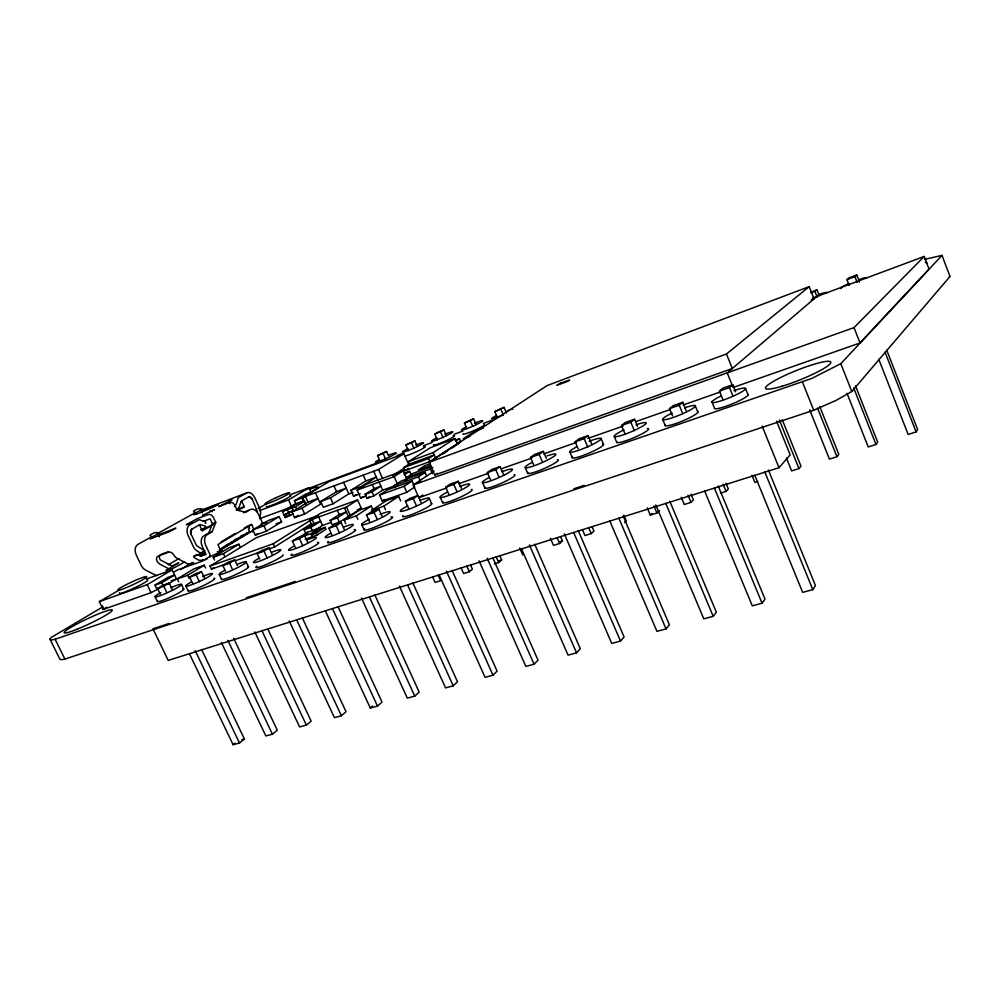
<?xml version="1.0" encoding="UTF-8"?>
<svg xmlns="http://www.w3.org/2000/svg" width="1000" height="1000" viewBox="0 0 1000 1000"><rect width="100%" height="100%" fill="white"/><g stroke="black" fill="none" stroke-linecap="round" stroke-linejoin="round"><path stroke-width="1.5" d="M257.488 512.013L252.3 499.175A3.75 2.4 68.4 0 0 248.625 496.975L241.163 501.2L239.65 505.763A4.562 2.3 -49.2 0 1 236.4 510.012M201.137 529.475L204.488 528.237A4.787 1.688 -0.9 0 0 204.45 525.837L199.925 524.575L191.713 529.237A3.962 2.688 68.5 0 0 191.05 534.15L196.625 545.7L204.6 550.8L200 554.062L193.85 556.325L194.062 557.537L197.875 559.7A8.612 5.85 69.3 0 0 202.537 559.812M204.6 550.8L200 554.062M209.675 557.225A4.737 3.562 57.2 0 0 209.45 553.275L205.75 545.45A8.65 5.812 69.1 0 1 207.125 534.663L212.138 531.75L215.775 522.487L213.463 517.55A4.688 3.562 58.3 0 0 208.113 514.587L196.975 518.787L186.262 524.788L190.65 522.938A3.137 2.125 68.2 0 1 191.962 522.85M205.162 553.413L200.463 556.325L206.05 554.5L202.35 546.688A8.637 5.812 69.1 0 1 203.738 535.913L208.762 533L212.413 523.737L215.775 522.487M259.5 518.162L260.587 513.837A8.238 5.275 68.8 0 0 259.475 507.812L254.8 497.75A8.25 5.288 68.4 0 0 246.725 492.9L202.138 509.862M119.438 592.775L119.675 593.538A15.613 1.487 -25 0 0 130.4 589.725L137.988 586.175A16.475 1.575 -25 0 0 147.8 580.388L147.425 579.688M754.712 475.138L802.663 592.362L812.8 589.65L815.462 585.588L768.413 470.037M878.75 359.2L908.138 434.438L916.125 431.938L917.663 429.588L886.737 350.125M704.638 491.012L752.312 605.837L762.075 603.225L765.013 599.138L718.213 485.962M847.05 393.387L868.213 446.925L875.987 444.5L877.688 442.125L855.475 385.763M655.775 504.862L703.775 618.825L713.188 616.3L716.363 612.212L669.85 501.35M809.688 409.837L829.4 459.075L836.95 456.712L838.812 454.312L819.775 406.587M609.85 521.05L656.938 631.35L666.025 628.913L669.412 624.825L623.2 516.15M786.438 458.05L791.625 470.887L798.975 468.587L800.987 466.163L782.288 419.837M50 639.237L59.7 658.838A41.95 4.825 -25.5 0 0 64.925 659.087L813.725 410.238L835.987 400.425L851.8 391.512L950 276.45L942 255.375L924.562 259.4M169.275 623.4L152.963 628.825L168.212 660.4L779.013 467.713L790.188 454.837L776.587 421.2M564.325 533.825L611.737 643.438L620.513 641.087L624.1 637L578.175 530.425M521.575 548.975L568.062 655.125L576.55 652.85L580.325 648.763L534.738 544.263M720.487 493.15L726.062 491.4L728.337 488.95L725.975 483.225M816.825 296.5L727.2 372.887L733.15 387.463L860.025 342.962L929.038 269.125L924.2 256.45L812.438 298.137M102.775 606.85L51.363 637.388A42.05 4.288 -25.3 0 0 55.113 639.25L811.712 378.475L840.812 363.675L942 255.375M479.075 560.837L525.862 666.413L534.062 664.225L538.013 660.138L492.738 557.587M681.25 497.312L684.237 504.487L691.025 502.362L693.438 499.888L691.038 494.162M421.05 502.525L413.225 484.963L854.013 327.612L924.2 256.45M439.212 575.087L485.05 677.325L492.975 675.212L497.1 671.137L452.125 570.475M647.25 507.912L650.288 515.112L656.912 513.038L659.425 510.55M650.288 515.112L651.988 513.45M399.4 586.062L445.562 687.887L453.225 685.837L457.5 681.775L412.85 582.938M624.525 522.612L626.275 520.938L623.862 515.275M361.5 598.075L407.325 698.125L414.762 696.137L419.162 692.075L374.85 595M582.5 529.862L584.95 535.55L591.237 533.587L593.962 531.075L592.137 526.812M325.45 611.1L370.3 708.025L377.5 706.1L382.025 702.062L338.038 606.675M550.388 538.25L553.488 545.4L559.625 543.475L562.45 540.95L560.6 536.675M370.3 708.025L372.575 706M722.95 399.7L719.438 391.112L729.488 387.587L732.738 384.712L735.65 391.85M849.175 285.338L846.95 279.625L854.9 276.637L856.762 274.988L859.538 282.125M719.438 391.112L722.75 388.225L732.738 384.712M846.95 279.625L848.838 277.962L856.762 274.988M289.237 620.95L334.412 717.625L341.388 715.763L346.037 711.725L302.387 618M254.775 631.862L299.613 726.938L306.388 725.125L311.137 721.1L267.825 628.975M494.325 563.913L498.7 562.537L501.7 560L499.837 555.75M672.537 415.812L669.55 408.638L679.225 405.238L682.738 402.3L686.287 410.887M811.1 293.062L816.988 289.913L819.275 295.712M669.55 408.638L673.112 405.688L682.738 402.3M221.363 642.45L265.863 735.962L272.438 734.2L277.288 730.2L233.65 638.225M461.1 567.812L463.638 573.513L469.338 571.725L472.425 569.175L470.525 564.913M726.45 354.012L732.35 368.5L434.762 475.012L429.113 462.275L726.45 354.012L809.2 286.625L814.038 298.875L811.125 299.962M189.613 654.112L233.113 744.725L239.488 743.012L244.425 739.038L201.8 649.938M233.113 744.725L235.1 743.125M625.138 434.15L621.5 425.513L630.825 422.238L634.562 419.25L637.575 426.438M621.5 425.513L625.288 422.512L634.562 419.25M578.188 448.837L575.175 441.775L584.163 438.625L588.112 435.588L591.712 444.05M575.175 441.775L579.175 438.738L588.112 435.588M533.562 464.562L530.5 457.475L539.163 454.425L543.312 451.362L546.362 458.438M530.5 457.475L534.675 454.4L543.312 451.362M490.487 479.762L487.362 472.625L495.737 469.675L500.062 466.575L503.787 475.125M487.362 472.625L491.725 469.513L500.062 466.575M448.812 494.263L445.7 487.25L453.787 484.412L458.288 481.275L461.375 488.275M445.7 487.25L450.225 484.113L458.288 481.275M422.738 495.062L418.913 497.688L446.812 487.9M405.45 501.388L413.263 498.638L417.912 495.475L410.112 498.225L405.45 501.388L408.612 508.45M434.762 475.012L437.337 473.288M369.663 522L366.512 515.062L374.075 512.4L378.862 509.212L382.075 516.325M372.575 512.812L371.525 510.487L383.925 506.125L398.612 496.325L400.675 500.925M414.263 485.775L412.137 481L387.738 489.762L379.562 495.075L382.25 501.037L406.812 492.312L414.8 486.975M413.225 484.963L434.025 471.138M203.125 560.062L202.475 560.562L206.925 559.163M371.525 510.487L386.337 500.675L398.612 496.325M366.512 515.062L371.325 511.863L378.862 509.212M379.562 495.075L404.113 486.287L412.137 481M395.262 487.887L394.212 485.538L418.5 476.812L425.1 472.45L426.675 475.988M431.075 466.85L412.762 473.475L406.225 477.725L430.275 469.038L432.85 467.35M382.25 501.037L384.575 499.5M345.737 523.575L344.162 520.138L356.275 515.862L371.262 506.025L372.8 509.425M330.175 520.4L337.362 517.85L346.362 512.038L339.225 514.587L330.175 520.4L332.137 524.688L339.325 522.15L361.388 508.375L357.562 499.95L320.938 513.1L309.575 520.25L312.137 525.837M404.275 480.5L406.875 478.8M344.162 520.138L359.275 510.275L371.262 506.025M332.062 535.288L328.85 528.288L336.175 525.712L341.075 522.513L344.275 529.5M403.638 467.663L428.638 458.525L434.225 454.913L409.338 464.038L403.638 467.663L404.975 470.662L429.988 461.55L460.75 441.562L459.475 438.638L455.163 440.225M305.188 539.175L317.062 535.05L326.05 529.212L325.188 527.312L320.312 529.025L311.375 534.8L316.188 533.138L325.188 527.312M429.113 462.275L547.137 385.575L809.2 286.625M394.212 485.538L400.95 481.163L425.1 472.45M431.475 461.3L436.413 458.088M442.362 454.212L447.163 451.1M451.85 448.05L458.713 443.587M328.85 528.288L333.787 525.075L341.075 522.513M365.112 494.312L372 491.825L380.887 486.125L374.038 488.6L365.112 494.312L366.938 498.363L369.487 496.712M455.925 440.925L459.475 438.638M404.1 474.837L409.588 471.3L411.362 475.275M366.938 498.363L373.837 495.887L382.688 490.15L396.413 485.225M314.012 530.887L322.525 525.413L331.125 522.375M299.562 537.625L310.85 533.663L319.788 527.9L320.312 529.025M299.275 537.55L305.413 534.275M404.975 470.662L408.387 468.475M409.338 464.038L408.3 461.712L433.188 452.562L454.925 438.625L457.225 443.862M295.663 548.162L292.387 541.087L299.475 538.6L304.5 535.375L307.762 542.438M497.287 417.275L494.85 411.662L504.038 407.388L506.463 412.987M292.387 541.087L297.438 537.863L304.5 535.375M494.85 411.662L504.038 407.388M309.575 520.25L346.475 507.05L357.562 499.95M299.438 537.3L307.162 532.362L319.788 527.9M407.262 480.037L403.288 470.775L366.475 484.2L357.088 490.087L360.7 498.062L363.038 496.562M357.088 490.087L394.15 476.625L403.288 470.775M304.15 529.788L310.837 527.425L320.6 521.213L313.95 523.575L304.15 529.788L306.112 534.025M392.612 475.575L403.938 468.35M268.812 548.987L274.7 546.912L311.6 523.538M259.675 559.05L257.075 553.488L263.938 551.087L269.075 547.837L272.312 554.775M466.875 428.6L464.45 423.062L473.575 418.825L476.075 424.55M350.863 490.288L361.45 486.438L376.312 477.113L365.838 480.938L350.863 490.288L353.537 496.2L356.025 494.625M408.3 461.712L430.475 447.675L454.925 438.625M257.075 553.488L262.238 550.25L269.075 547.837M464.45 423.062L473.575 418.825M210.012 566.087L273.238 543.763L318.125 515.513L256.537 537.587L210.012 566.087L211.462 569.138L229.112 562.938M320.662 501.463L330.387 497.912L346.213 488.125L336.587 491.65L320.662 501.463L323.338 507.287L333.062 503.775L348.825 493.888L353.038 492.362M225.512 571.125L222.862 565.513L228.113 562.25L234.75 559.925L237.387 565.538M437.3 439.837L434.8 434.188L438.1 432.137L443.862 429.975L446.35 435.625M305.812 504.562L302.562 497.488L378.525 469.475L403.875 453.75L408.963 465.15M222.862 565.513L229.513 563.175L234.75 559.925M434.8 434.188L443.862 429.975M291.913 511.9L302.013 508.212L318 498.45L308 502.113L291.913 511.9L294.562 517.65L304.675 513.987L320.6 504.137L315.4 492.762M294.562 517.65L298.263 515.363M211.462 569.138L214.112 567.5M192.975 584.075L189.688 577.163L196.137 574.9L201.462 571.638L204.737 578.538M408.35 450.613L405.875 445.037L414.875 440.863L417.35 446.438M189.688 577.163L195.025 573.9L201.462 571.638M304.075 500.75L294.637 504.212L282.538 511.5L285.325 517.537L293.35 513.812M405.875 445.037L414.875 440.863M266.425 531.138L281.6 521.85L279.175 516.625L268.188 520.625L252.875 529.85L255.338 535.125L266.425 531.138L263.95 525.825L279.175 516.625M293.25 510.588L284.137 514.963L293.25 510.588L292.075 508.013M178.637 581.75L177.288 578.938L187.7 575.275L204.25 565.2L205.575 567.987M214.475 560.013L213.188 557.288L223.412 553.638L238.875 544.225L240.15 546.938M255.338 535.125L257.875 533.575M285.325 517.537L288.6 515.538M177.288 578.938L193.925 568.862L204.25 565.2M213.188 557.288L228.725 547.875L238.875 544.225M160.2 594.062L157.513 588.462L162.938 585.188L169.175 582.987L172.525 589.975M380.1 461.138L377.625 455.625L386.575 451.488L388.488 455.763M118.05 590.7L99.338 601.625L103.15 609.45L151.037 592.675L159.575 588.2M157.513 588.462L163.775 586.263L169.175 582.987M377.625 455.625L386.575 451.488M167.475 584.438L176.525 578.962L172.062 569.875L146.237 579.1M282.538 511.5L295.55 506.737L304.9 501.087M219.587 549.625L249.6 531.562L248.412 529.038L249.562 528.35L248.325 525.688L244.425 528.013M292.85 506.238L295 504.95M252.438 530.788L219.387 550.725A8.625 0.85 -24.7 0 1 220.588 551.5A8.625 0.85 -24.7 0 1 209.55 556.663L201.95 561.25L177.7 569.888A9.613 0.938 -24.9 0 1 173.975 571.9M264.387 523.587L266.975 522.025M204.213 553.375L200 555.8L197.55 554.538M180.4 569.625L190.6 563.525M154.987 585.15L167.975 577.375L174.638 575.013L161.688 582.788L154.987 585.15L156.9 589.138M193.525 562.587L191.713 563.675A8.562 5.875 69.2 0 1 187.037 563.575L177.325 558.425A8.625 5.95 68.8 0 1 173.975 555.225L172.975 553.888A4.725 3.5 57.6 0 0 168.512 552.238L158.363 555.962A4.713 3.475 57.6 0 0 156.6 559.862L157.188 561.337A8.55 5.987 68.8 0 0 160.55 564.5L169.062 568.938M302.562 497.488L329.275 481.475L403.875 453.75M294.462 500.812L302.075 498L313.188 491.337L305.625 494.137L294.462 500.812L296.075 504.3L302.425 501.962M193.85 556.325L196.488 554.75M99.338 601.625L147.188 584.663L172.062 569.875M221.038 541.925L235.325 533.425M252.438 531.938A4.537 3.5 57.4 0 0 252.913 527.2L251.637 524.475L217.925 544.575L219.25 547.4A4.7 3.55 57.3 0 1 217.862 552.825M103.15 609.45L106.9 607.225M184.462 561.8C181.825 563.812 167.8 571.712 166.012 570.413L178.725 562.812L173 565.487A3.862 2.688 69.2 0 1 170.863 565.45L161.15 560.35A3.887 2.725 68.8 0 1 160.175 559.6L159.462 558.2A4.7 3.462 57.7 0 1 161.225 554.312L168.475 551.663M259.438 510.65L288.538 499.875L308.9 487.8L310.788 491.925M168.25 564.837L179.013 558.525M258.075 508.65L265.9 504.075M194.175 514.362L193.612 514.75L196.688 513.725C188.988 517.463 216.462 506.112 218.475 504.375L200.987 511.025M243.55 512.825L247.05 510.8A8.275 5.337 69 0 1 248.65 510.337M203.4 521.325L210.1 518.812L212.913 524.788L202.3 530.875L199.462 524.837M237.987 510.387L244.3 506.763L241.6 500.962M200.888 530.062L212.913 524.788M246.725 492.9L238.713 497.4A3.025 1.95 68.2 0 0 237.963 498.45L236.6 503.237A4.575 2.288 -49.2 0 1 234.412 506.637M230.275 501.362A3.013 1.963 68.2 0 1 231.038 500.325L232.013 499.775L218.663 506.662L229.662 502.488A4.588 3.525 58.5 0 1 234.925 505.375L237.188 510.2L245.712 512.263L250.35 509.575A8.287 5.337 69 0 1 258.463 514.35L261.925 521.8A4.5 3.475 57.5 0 1 262.087 525.588M150.15 537.625L137.9 544.388A8.5 6.037 68.1 0 0 136.275 555.025L141.275 565.45A8.488 6.025 68.7 0 0 145.425 569.975L155.188 574.975A8.438 5.95 69.1 0 0 156.85 575.55M156.95 533.862L195.025 512.812M159.238 533.062L157.975 532.725A3.162 1.25 -1.6 0 0 153.55 533.088L150.7 534.65A3.175 1.25 -1.7 0 0 151.337 536.388L152.613 536.737L159.238 533.062L159.325 536.8M202.188 509.3L200.963 508.988A3.025 1.15 -0.8 0 0 196.75 509.3L194.125 510.75A3.025 1.163 -0.8 0 0 194.838 512.362L196.075 512.688L202.188 509.3L202.237 512.913M152.7 537.337L150.188 538.862L169.312 531.775L175.888 528.112L158.025 534.837M191.225 563.212L193.137 562.4M810.575 292.325L816.988 289.913M236.4 509.725L244.3 506.763M290.2 494.75L308.9 487.8M376.662 463.113L309.45 488.113A33.688 2.988 -24.2 0 0 305.675 489.675M397.125 455.5L402.975 453.325M423.425 445.725L432.188 442.463M454.113 434.312L462.875 431.05M483.338 423.438L492.1 420.175M483.363 427.938L475.325 430.913L463.2 438.762L469.975 436.275M208.762 533L212.138 531.75M457.887 442.612L460.75 441.562M259.738 518.638L291.775 506.887L288.538 499.875M249.425 525.288L251.637 524.475M200.263 553.062L203.925 551.725M261.075 523.862L266.825 521.775M404.1 473.288L409.588 471.3M430.225 463.713L424.65 465.75L418.288 469.875L430.9 465.3M284.9 516.613L288.5 515.312M252.875 529.85L263.95 525.825M245.75 533.7L249.825 532.225M240.888 535.962L247.688 533.513M276.1 523.837L281.6 521.85M240.175 537.05L244.262 535.575M353.537 496.2L360.163 493.812M235.275 539.338L242.1 536.875M234.525 540.45L238.625 538.975M230.975 542.263L236.45 540.288M227.45 544.375L232.938 542.4M225.238 545.712L230.725 543.737M223.05 547.362L227.175 545.875M360.7 498.062L366.2 496.075M219.438 549.2L224.95 547.225M357.35 509.812L361.388 508.375M171.188 580.85L176.525 578.962M234.988 560.862L262.938 551.05M458.55 483.775L487.925 473.475M501.138 468.837L531.975 458.025M543.725 453.913L576.025 442.575M587.775 438.45L623.013 426.1M636.225 421.463L670 409.613M683.225 404.975L719.925 392.1M246.337 597.762L295.25 581.475M573.888 488.762L584.263 485.3M498.8 560.913L501.7 560M560 541.725L562.45 540.95M757.738 481.5L754.875 482.388L751.95 475.25M241.887 739.712L244.425 739.038M290 495.475L290.963 495.7A14.013 1.212 -24.3 0 1 283.562 500.075L277.15 503.05A13.288 1.15 -24.3 0 1 267.188 506.75L266.325 506.463M949.35 276.312L950 276.45M200.662 553.15L197.438 551.138A8.7 5.9 68.9 0 1 193.287 546.462L188.212 535.763A8.713 5.913 68.5 0 1 189.675 524.938L198.5 519.987A3.15 2.112 68.2 0 1 199.8 519.913L204.4 521.475A4.775 1.7 -0.9 0 1 205.3 523.438M55.113 639.25L64.925 659.087M101.988 605.612L103.25 608.2M195.25 650.725L239.488 743.012M163.775 586.263L166.462 591.875M161.688 582.788L162.963 585.45M155.087 596.763L157.387 601.538M147.188 584.663L151.037 592.675M181.45 584.362L183.725 589.138M227.862 640.4L272.438 734.2M196.137 574.9L199.438 581.825M187.7 575.275L189.225 578.45M185.85 586.062L188.162 590.925M223.412 553.638L224.713 556.375M219.237 574.462L221.575 579.4M262.137 631.15L306.388 725.125M229.513 563.175L232.175 568.812M228.738 501.025L230 503.738M246.088 561.8L248.4 566.725M273.238 543.763L274.7 546.912M296.812 620.175L341.388 715.763M263.938 551.087L267.2 558.05M287.337 509.75L288.512 512.312M288.888 513.237L290.075 515.812M332.575 608.85L377.5 706.1M299.475 538.6L302.75 545.7M305.387 496.45L308 502.113M302.075 498L303.688 501.5M312.025 519.375L313.95 523.575M316.188 533.138L317.062 535.05M302.013 508.212L304.675 513.987M310.837 527.425L312.8 531.675M310.85 533.663L312.25 536.7M295.55 506.737L296.737 509.312M307.162 532.362L307.675 533.475M369.513 597.163L414.762 696.137M336.175 525.712L339.375 532.737M318.663 517L322.525 525.413M346.475 507.05L350.363 515.575M344.425 507.788L348.312 516.3M333.975 485.9L336.587 491.65M337.287 510.337L339.225 514.587M330.387 497.912L333.062 503.775M337.362 517.85L339.325 522.15M343.587 482.362L348.825 493.888M361.662 524.425L364.062 529.7M356.275 515.862L357.85 519.325M383.925 506.125L385.5 509.625M372.225 484.588L374.038 488.6M372 491.825L373.837 495.887M363.212 475.112L365.838 480.938M407.65 585.087L453.225 685.837M374.075 512.4L377.225 519.362M432.575 576.812L435.1 582.438L440.662 580.7L438.137 575.062M378.525 469.475L382.625 478.587M379.075 482.1L382.688 490.15M373.675 471.25L377.9 480.613M446.438 571.175L492.975 675.212M413.263 498.638L416.438 505.725M404.113 486.287L406.812 492.312M394.15 476.625L397.788 484.725M383.137 453.562L385.613 459.087M466.838 566.112L469.338 571.725M411.512 442.925L414 448.512M429.288 498.35L431.688 503.725M418.5 476.812L420.613 481.55M433.188 452.562L435.562 457.925M428.638 458.525L429.988 461.55M430.275 469.038L432.362 473.725M440.163 497.113L442.587 502.587M496.2 556.862L498.7 562.537M440.575 432.025L443.088 437.688M487.2 558.25L534.062 664.225M453.787 484.412L456.9 491.438M482.438 482.413L484.888 487.987M529.375 544.9L576.55 652.85M495.737 469.675L498.787 476.662M470.375 420.85L472.8 426.388M519.712 547.95L522.812 555M557.137 537.75L559.625 543.475M500.925 409.387L503.363 415.012M525.2 467.525L527.663 473.212M573.65 532.5L620.513 641.087M539.163 454.425L542.238 461.55M588.787 527.875L591.237 533.587M569.85 452L572.337 457.8M618.862 518.162L666.025 628.913M584.163 438.625L587.788 447.125M601.013 438.425L603.475 444.237M653.913 505.95L656.912 513.038M614.3 436.538L616.788 442.45M665.738 503.325L713.188 616.3M630.825 422.238L634.375 430.7M688.025 495.175L691.025 502.362M662.825 419.65L665.337 425.688M714.362 487.95L762.075 603.225M679.225 405.238L682.212 412.438M695.163 405.575L697.9 412.225M723.1 484.225L726.062 491.4M711.938 401.875L714.45 408.013A18.162 2.6 -22.3 0 0 732.613 403.738A18.162 2.6 -22.3 0 0 747.688 394.288M764.8 471.95L812.8 589.65M729.488 387.587L733 396.2M762.125 426.125L779.013 467.713M745.575 388.675L748.088 394.862M779.338 419.95L798.975 468.587M802.537 382.262L813.725 410.238M817.55 408.113L836.95 456.712M853.65 387.887L875.987 444.5M814.963 291.613L817.2 297.25M840.812 363.675L851.8 391.512M854.013 327.612L860.025 342.962M885.037 352.113L916.125 431.938M854.9 276.637L857.138 282.375M152.613 536.737L152.637 538.038M196.075 512.688L196.088 513.95M309.962 489.237A21.062 1.863 -24.2 0 1 311.3 491.887M925.3 262.275A27.637 2.9 -21.8 0 1 926.325 263.488M191.05 534.15A11.113 7.512 68.7 0 1 191.713 529.237M204.137 515.388A3.088 2.338 58.4 0 0 202.587 515.35L214.55 509.663L209.938 511.238A3.062 2.325 58.5 0 1 212.25 511.7M248.625 496.975A10.575 6.8 68.6 0 1 252.3 499.175M218.625 551.938A1.55 1.175 57.2 0 1 217.4 551.65M818.35 294.688A13.762 1.388 -22.2 0 1 826.475 293.188M859.775 279.262A14.05 1.412 -22.1 0 1 866.388 278.3M841.162 288.5A14.05 1.412 -22.1 0 1 848.85 283.562M423.862 446.725A11.463 1.075 -23.8 0 1 418.638 450.688A11.463 1.075 -23.8 0 1 404.562 456.025M415.838 445.05A11.463 1.037 -23.8 0 1 422.025 444.025A11.463 1.037 -23.8 0 1 405.475 451.475A11.463 1.037 -23.8 0 1 407.925 448.612M484.075 424.588A11.738 1.125 -23.6 0 1 474.113 430.487A11.738 1.125 -23.6 0 1 463.338 433.625M474.5 423.15A11.738 1.1 -23.6 0 1 481.5 421.838A11.738 1.1 -23.6 0 1 464.625 429.438A11.738 1.1 -23.6 0 1 466.425 426.788M453.075 435.875A11.587 1.1 -23.7 0 1 445.438 441A11.587 1.1 -23.7 0 1 433.7 444.613M444.875 434.212A11.6 1.062 -23.7 0 1 451.45 433.05A11.6 1.062 -23.7 0 1 434.75 440.575A11.6 1.062 -23.7 0 1 436.875 437.812M388.938 455.1A11.338 1.013 -23.9 0 1 395.188 453.913A11.338 1.013 -23.9 0 1 379.688 461.112A11.338 1.013 -23.9 0 1 378.888 459.762M503.038 415A11.887 1.125 -23.5 0 1 492.1 418.862A11.887 1.125 -23.5 0 1 496.6 415.525M507.413 410.8A11.887 1.125 -23.5 0 1 509.75 409.975M511.6 409.425A11.887 1.125 -23.5 0 1 512.837 409.175M684.55 407.887A17.75 2.45 -22.6 0 1 692.5 408.65A17.75 2.45 -22.6 0 1 666.45 419.45A17.75 2.45 -22.6 0 1 672.125 413.038M647.325 428.462A17.35 2.438 -22.9 0 1 634.95 437.238A17.35 2.438 -22.9 0 1 616.788 441.763M697.65 411.613A17.738 2.525 -22.6 0 1 682.275 421.087A17.738 2.525 -22.6 0 1 665.188 425.037M589.113 441.287A17.025 2.288 -23.1 0 1 599.425 440.525A17.025 2.288 -23.1 0 1 575.262 451.375A17.025 2.288 -23.1 0 1 576.25 447.062M602.463 444.012A17.012 2.362 -23.1 0 1 589.663 452.85A17.012 2.362 -23.1 0 1 572.463 457.075M514.2 474.6A16.387 2.2 -23.6 0 1 500.65 483.55A16.387 2.2 -23.6 0 1 485.25 487.212M501.9 471.763A16.4 2.138 -23.6 0 1 510.438 471.512A16.4 2.138 -23.6 0 1 487 482.038A16.4 2.138 -23.6 0 1 489.412 477.362M733.863 390.65A18.175 2.525 -22.3 0 1 742.9 391.112A18.175 2.525 -22.3 0 1 716.225 402.15A18.175 2.525 -22.3 0 1 721.15 395.925M547.062 455.938A16.7 2.212 -23.4 0 1 553.013 456.987A16.7 2.212 -23.4 0 1 529.538 467.212A16.7 2.212 -23.4 0 1 531.9 462.537M317.425 542.413A15.225 1.85 -24.6 0 1 305.425 550.688A15.225 1.85 -24.6 0 1 291.913 554.012M182.987 589.025A14.562 1.613 -25.1 0 1 171.562 596.65A14.562 1.613 -25.1 0 1 157.613 600.975M213.912 578.3A14.712 1.663 -25 0 1 202.763 585.887A14.712 1.663 -25 0 1 188.312 590.375M202.488 576.575A14.712 1.613 -24.9 0 1 210.963 575.237A14.712 1.613 -24.9 0 1 190.325 585.188A14.712 1.613 -24.9 0 1 191.462 581.888M282.975 554.738A15.037 1.787 -24.7 0 1 267.875 563.812A15.037 1.787 -24.7 0 1 256.788 566.15M272.162 552.087A15.05 1.725 -24.7 0 1 278.762 551.875A15.05 1.725 -24.7 0 1 257.962 561.688A15.05 1.725 -24.7 0 1 258.712 558.438M459.7 486.512A16.125 2.062 -23.8 0 1 467.413 486.5A16.125 2.062 -23.8 0 1 444.325 496.863A16.125 2.062 -23.8 0 1 447.4 492.025M471.5 489.4A16.113 2.125 -23.8 0 1 457.625 498.387A16.113 2.125 -23.8 0 1 443.062 501.788M247.488 566.663A14.875 1.725 -24.8 0 1 236.625 574.212A14.875 1.725 -24.8 0 1 221.637 578.875M390.9 516.938A15.637 1.975 -24.2 0 1 379.637 525.087A15.637 1.975 -24.2 0 1 364.725 528.85M354.162 529.675A15.425 1.913 -24.4 0 1 342.525 537.888A15.425 1.913 -24.4 0 1 328.312 541.425M237.963 564.038A14.875 1.675 -24.8 0 1 244 563.987A14.875 1.675 -24.8 0 1 223.4 573.7A14.875 1.675 -24.8 0 1 224.638 570.325M170.738 587.75A14.575 1.562 -25 0 1 180.175 585.85A14.575 1.562 -25 0 1 159.613 595.862A14.575 1.562 -25 0 1 160.9 592.537M636.087 424.825A17.363 2.362 -22.9 0 1 643.012 425.887A17.363 2.362 -22.9 0 1 617.562 436.438A17.363 2.362 -22.9 0 1 623.95 429.862M557.375 459.637A16.688 2.275 -23.4 0 1 544.188 468.537A16.688 2.275 -23.4 0 1 527.913 472.463M431.2 503.363A15.862 2.05 -24 0 1 417.025 512.388A15.862 2.05 -24 0 1 403.237 515.538M380.15 514.35A15.65 1.925 -24.2 0 1 388.013 514.012A15.65 1.925 -24.2 0 1 365.412 524.3A15.65 1.925 -24.2 0 1 369.35 519.263M307.312 539.812A15.237 1.787 -24.5 0 1 314.5 539.412A15.237 1.787 -24.5 0 1 293.512 549.35A15.237 1.787 -24.5 0 1 293.738 546.225M343.725 527.075A15.438 1.863 -24.4 0 1 351.562 526.5A15.438 1.863 -24.4 0 1 330.363 536.55A15.438 1.863 -24.4 0 1 330.025 533.575M419.85 500.438A15.875 1.988 -24 0 1 426.812 500.65A15.875 1.988 -24 0 1 404.062 510.85A15.875 1.988 -24 0 1 407.725 505.875M146.6 576.675L146.287 577.238A16.475 1.538 -24.9 0 1 136.463 583.013L128.863 586.562A15.625 1.45 -24.9 0 1 118.138 590.388L117.912 589.637A16.488 1.538 -24.9 0 1 127.825 583.862L135.275 580.388A15.613 1.45 -24.9 0 1 145.925 576.562L146.6 576.675M560.35 383.288L558.975 383.975A7.188 0.65 -23.3 0 0 556.85 385.363L567.487 381.388A7.175 0.65 -23.3 0 0 569.587 380L560.35 383.288M275.637 497.875L272.538 499.35A14.025 1.188 -24.3 0 0 265.05 503.713L265.9 503.988A13.288 1.125 -24.3 0 0 275.875 500.275L282.288 497.3A14.013 1.188 -24.3 0 0 289.688 492.95L288.738 492.738A13.275 1.125 -24.3 0 0 278.85 496.425L275.637 497.875M782.188 386.188A35.225 5.025 -21.9 0 0 830.85 362.3A35.225 5.025 -21.9 0 0 781.3 377.188A35.225 5.025 -21.9 0 0 782.188 386.188M76.925 629.288A26.6 2.712 -25.3 0 0 112.263 610.05A26.6 2.712 -25.3 0 0 75.412 624.812A26.6 2.712 -25.3 0 0 76.925 629.288"/></g></svg>
